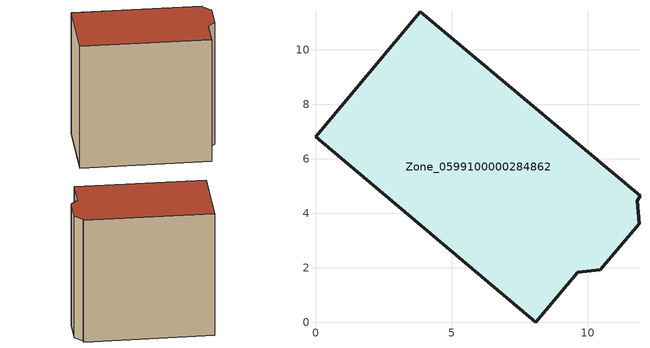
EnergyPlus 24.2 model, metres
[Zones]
Zone_0599100000284862
 floor ground (C_G): 0,6.81 3.84,11.41 11.91,4.65 11.81,4.47 11.88,3.62 10.46,1.93 9.62,1.85 8.08,0 z0
 wall outside (C_F): 3.84,11.41 0,6.81 8.08,0 9.62,1.85 10.46,1.93 11.88,3.62 11.81,4.47 11.91,4.65 3.84,11.41 z0:10.88
 roof outside (C_R): 11.91,4.65 3.84,11.41 0,6.81 8.08,0 9.62,1.85 10.46,1.93 11.88,3.62 11.81,4.47 z10.88
[BUILDING]
Pand.0599100000284862: North Axis=0; Terrain=City; Loads Convergence Tolerance Value=0.04; Temperature Convergence Tolerance Value=0.4; Solar Distribution=FullExterior; Maximum Number of Warmup Days=25; Minimum Number of Warmup Days=1
[Site:Location]
Rotterdam.The.Hague.AP_ZH_NLD Design_Conditions: Latitude=51.96; Longitude=4.45; Time Zone=1; Elevation=-4.5
[SITE:GROUNDTEMPERATURE:BUILDINGSURFACE]
18, 18, 18, 18, 18, 18, 18, 18, 18, 18, 18, 18
[MATERIAL] Thermal Absorptance=0.9; Solar Absorptance=0.7; Visible Absorptance=0.7
Name | Roughness | Thickness | Conductivity | Density | Specific Heat
G.TI.1946 | MediumSmooth | 0.15 | 1 | 540 | 1210
F.TI.1946 | Rough | 0.3 | 0.857143 | 1920 | 840
R.TI.1946 | MediumRough | 0.2 | 0.1 | 1500 | 1000
[CONSTRUCTION]
C_G: G.TI.1946
C_F: F.TI.1946
C_R: R.TI.1946
[ZONE]
Zone_0599100000284862: Type=1; Multiplier=1; Ceiling Height=Autocalculate; Volume=Autocalculate; Floor Area=autocalculate; Part of Total Floor Area=Yes
[ZONEINFILTRATION:DESIGNFLOWRATE]
Infil_Zone_0599100000284862: Zone or ZoneList or Space or SpaceList=Zone_0599100000284862; Schedule=AlwaysOn; Design Flow Rate Calculation Method=Flow/Area; Flow Rate per Floor Area=0.003; Constant Term Coefficient=1; Temperature Term Coefficient=0; Velocity Term Coefficient=0; Velocity Squared Term Coefficient=0
[HVACTEMPLATE:ZONE:IDEALLOADSAIRSYSTEM]
Zone_0599100000284862: Maximum Heating Supply Air Temperature=50; Minimum Cooling Supply Air Temperature=13; Maximum Heating Supply Air Humidity Ratio=0.0156; Minimum Cooling Supply Air Humidity Ratio=0.0077; Heating Limit=NoLimit; Cooling Limit=NoLimit; Dehumidification Control Type=ConstantSensibleHeatRatio; Cooling Sensible Heat Ratio=0.7; Dehumidification Setpoint=60; Humidification Control Type=None; Humidification Setpoint=30; Outdoor Air Method=None; Outdoor Air Flow Rate per Person=0.00944; Outdoor Air Flow Rate per Zone Floor Area=0; Outdoor Air Flow Rate per Zone=0; Demand Controlled Ventilation Type=None; Outdoor Air Economizer Type=NoEconomizer; Heat Recovery Type=None; Sensible Heat Recovery Effectiveness=0.7; Latent Heat Recovery Effectiveness=0.65
[ZONECONTROL:THERMOSTAT]
ThermostatControl_Zone_0599100000284862: Zone or ZoneList=Zone_0599100000284862; Control Type Schedule=DualSetpointControlType; Control 1=Thermostat_Zone_0599100000284862; Temperature Difference Between Cutout And Setpoint=0
[THERMOSTATSETPOINT:DUALSETPOINT]
Thermostat_Zone_0599100000284862: Heating Setpoint Temperature Schedule=HeatingSetpoint_Zone_0599100000284862; Cooling Setpoint Temperature Schedule=CoolingSetpoint_Zone_0599100000284862
[SCHEDULE:COMPACT]
HeatingSetpoint_Zone_0599100000284862: Through: 12/31, For: AllDays, Until: 24:00, 21
CoolingSetpoint_Zone_0599100000284862: Through: 12/31, For: AllDays, Until: 24:00, 24
DualSetpointControlType: Through: 12/31, For: AllDays, Until: 24:00, 4
AlwaysOn: Through: 12/31, For: AllDays, Until: 24:00, 1
